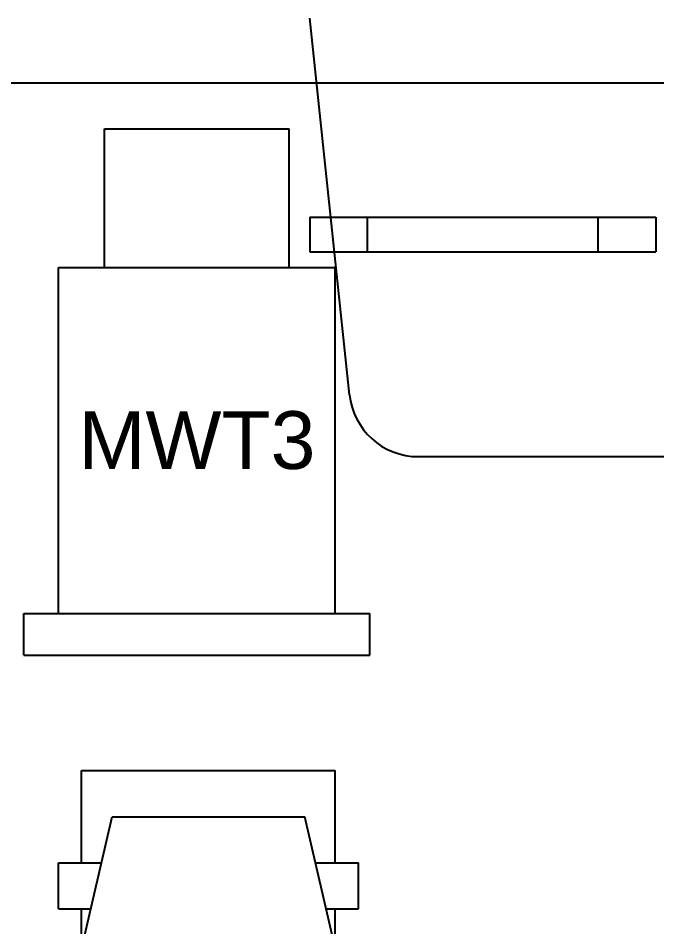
# Model space of a CAD drawing. Header units: millimetres. Extents: x 976 to 9349, y -1578 to 2211.
# Drawn here: x 2350.17 to 2377.86, y 1583.24 to 1622.61 of the extents above; entities that cross this region are included whole.
import ezdxf

# ---------------------------------------------------------------- set-up
doc = ezdxf.new("R2010")
doc.units = ezdxf.units.MM
doc.layers.add('Meble', color=42, linetype='Continuous')
doc.layers.add('Meble wnętrze', color=52, linetype='Continuous')

# ---------------------------------------------------------------- blocks, each defined once
blk = doc.blocks.new('Z$W@#25996')
for p, q in [((1.717, 3.686), (0, 20)), ((42.283, 3.686), (44, 20)), ((4.701, 1), (39.299, 1)), ((19, 1), (19, 0)), ((25, 1), (25, 0)), ((19, 0), (25, 0))]:
    blk.add_line(p, q)
for centre, start, end in [((4.701, 4), 186.009, 270), ((39.299, 4), 270, 353.991)]:
    blk.add_arc(centre, 3, start, end)
blk = doc.blocks.new('Z$W@#292')
for p, q in [((0, 1.5), (15, 1.5)), ((0, 1.5), (0, 0)), ((2.5, 0), (2.5, 1.5)), ((12.5, 0), (12.5, 1.5)), ((15, 1.5), (15, 0)), ((0, 0), (15, 0))]:
    blk.add_line(p, q)
blk = doc.blocks.new('Z$W@#22725')
blk.add_line((0, 88.9), (80, 88.9))
blk.add_blockref('Z$W@#292', (32.5, 81.575))
blk = doc.blocks.new('Z$W@#26962')
for p, q in [((1, 38), (12, 38)), ((1, 34), (1, 38)), ((12, 34), (12, 38)), ((0, 26), (2.327, 36)), ((2.327, 36), (10.673, 36)), ((13, 26), (10.673, 36)), ((0, 34), (1.861, 34)), ((0, 32), (0, 34)), ((11.139, 34), (13, 34)), ((13, 32), (13, 34)), ((0, 32), (1.396, 32)), ((1, 30.298), (1, 32)), ((11.604, 32), (13, 32)), ((12, 30.298), (12, 32)), ((0, 0), (0, 26)), ((0, 26), (13, 26)), ((13, 0), (13, 26)), ((0, 0), (13, 0))]:
    blk.add_line(p, q)
at = {"insert": (6.5, 13), "char_height": 2.5, "width": 26, "attachment_point": 5, "rotation": 90}
blk.add_mtext('{\\fArial|b0|i0|c238|p0;TAM4}', dxfattribs=at)
blk = doc.blocks.new('Z$W@#11023')
for p, q in [((2, 21), (10, 21)), ((2, 15), (2, 21)), ((10, 15), (10, 21)), ((0, 0), (0, 15)), ((0, 15), (12, 15)), ((12, 0), (12, 15)), ((0, 0), (12, 0))]:
    blk.add_line(p, q)
at = {"insert": (6, 7.5), "char_height": 2.5, "width": 12, "attachment_point": 5}
blk.add_mtext('{\\fArial|b0|i0|c238|p0;MWT3}', dxfattribs=at)
blk = doc.blocks.new('Z$W@#23851')
for p, q in [((0, 1.8), (15, 1.8)), ((0, 0), (0, 1.8)), ((15, 0), (15, 1.8)), ((0, 0), (15, 0))]:
    blk.add_line(p, q)
blk = doc.blocks.new('Z$W@#2324')
blk.add_line((0, 0), (251, 0))

msp = doc.modelspace()

# ---------------------------------------------------------------- block references
at = {"layer": 'Meble'}
for name, p in [('Z$W@#2324', (2280.319, 1619.808)), ('Z$W@#22725', (2330.319, 1530.908))]:
    msp.add_blockref(name, p, dxfattribs=at)
at = {"layer": 'Meble wnętrze'}
for name, p in [('Z$W@#25996', (2362.819, 1602.608)), ('Z$W@#11023', (2351.919, 1596.808)), ('Z$W@#23851', (2350.419, 1595.008)), ('Z$W@#26962', (2351.919, 1552.008))]:
    msp.add_blockref(name, p, dxfattribs=at)

doc.saveas('drawing.dxf')
